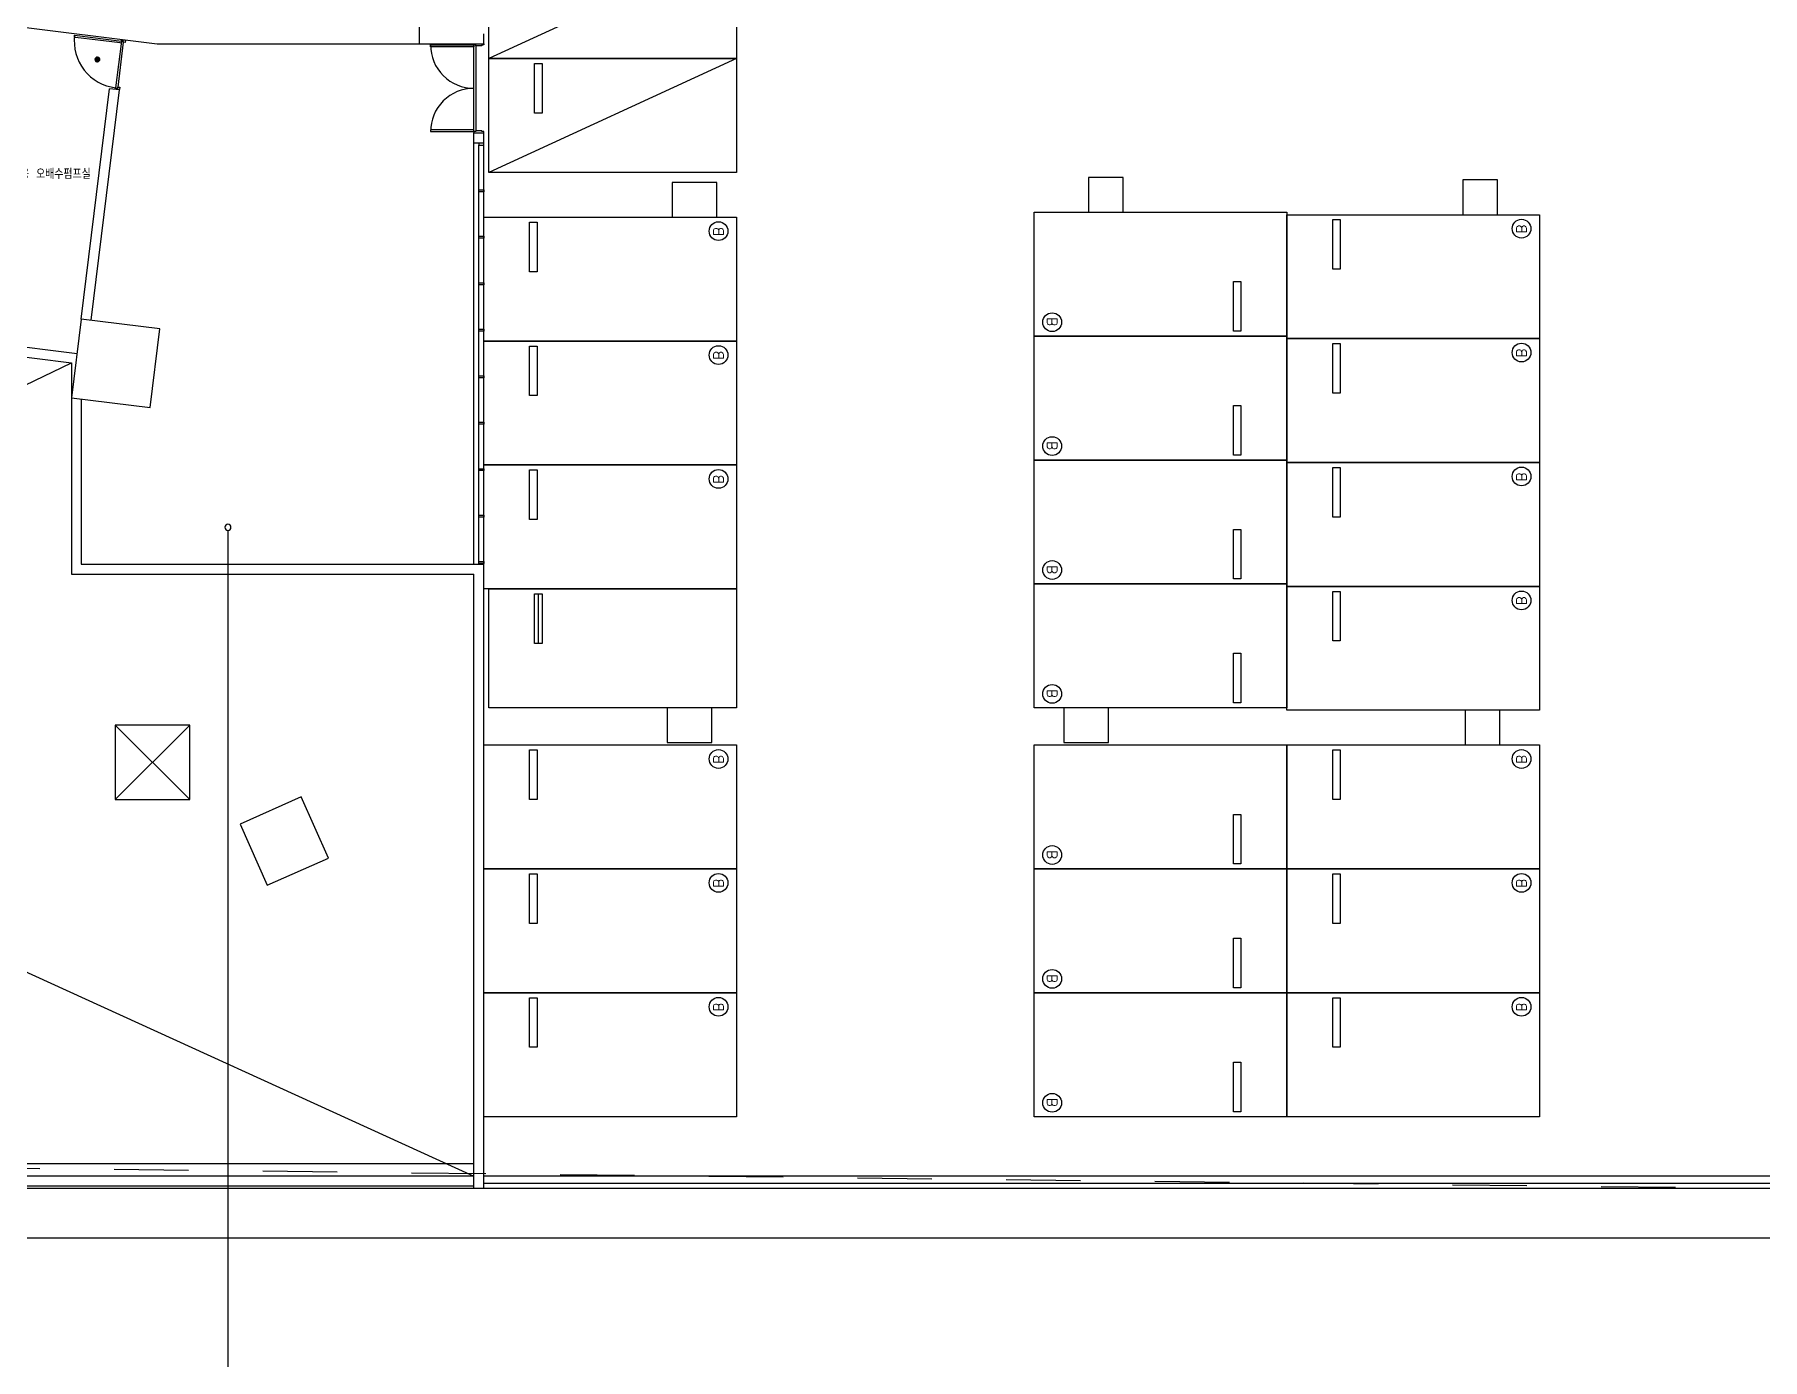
# Model space of a CAD drawing. Header units: millimetres. Extents: x -7614 to 421357, y 85218 to 341757.
# Drawn here: x 110507 to 145365, y 147329 to 174061 of the extents above; entities that cross this region are included whole.
import ezdxf
from ezdxf.enums import TextEntityAlignment as Align

# ---------------------------------------------------------------- set-up
doc = ezdxf.new("R2010")
doc.units = ezdxf.units.MM
doc.header["$LTSCALE"] = 600
doc.header["$MEASUREMENT"] = 0
doc.linetypes.add('HIDDEN', pattern=[2, 1, -1])
doc.layers.add('e-plan', color=9, linetype='CONTINUOUS')
doc.layers.add('e-room-box', color=7, linetype='CONTINUOUS')
doc.styles.add('kiahn', font='romans.shx', dxfattribs={"bigfont": 'cadhs.shx'})

msp = doc.modelspace()

# ---------------------------------------------------------------- hatches: boundary and pattern name
at = {"layer": 'e-plan'}
h = msp.add_hatch(color=256, dxfattribs=at)
h.dxf.hatch_style = 1
h.paths.add_polyline_path([(111743, 173518, 1), (111803, 173598, 1)])

# ---------------------------------------------------------------- linework, layer by layer
for p, q in [((124670, 175877), (119670, 173577)), ((119670, 173577), (119670, 175877)), ((124670, 175877), (124670, 173577)), ((118270, 173877), (118270, 174687)), ((110017, 174241), (112980, 173877)), ((111311, 174006), (111315, 174046)), ((111330, 174004), (111311, 174006)), ((111315, 174046), (112258, 173930)), ((112234, 173893), (111330, 174004)), ((112258, 173930), (112261, 173955)), ((112258, 173930), (112261, 173955)), ((112261, 173955), (112341, 173945)), ((112261, 173955), (112341, 173945)), ((112341, 173945), (112335, 173900)), ((112341, 173945), (112335, 173900)), ((119570, 173877), (119570, 174077)), ((112258, 173930, 0), (112143, 172987, 0)), ((112296, 173905), (112185, 173002)), ((112254, 173890), (112234, 173893)), ((112258, 173930), (112254, 173890)), ((112298, 173925), (112258, 173930)), ((112298, 173925), (112258, 173930)), ((112296, 173905), (112298, 173925)), ((112296, 173905), (112298, 173925)), ((112335, 173900), (112296, 173905)), ((112335, 173900), (112296, 173905)), ((112980, 173877), (118270, 173877)), ((118270, 173877), (119570, 173877)), ((118495, 173852), (119370, 173852)), ((118495, 173812), (118495, 173852)), ((119370, 173812), (118495, 173812)), ((119370, 173852), (119370, 173877)), ((119370, 173877), (119570, 173877)), ((119370, 172102), (119370, 173852)), ((119370, 173852), (119370, 173812)), ((119410, 173852), (119370, 173852)), ((119410, 173832), (119410, 173852)), ((119410, 173832), (119410, 172122)), ((119530, 173832), (119410, 173832)), ((119570, 173852), (119530, 173852)), ((119530, 173852), (119530, 173832)), ((119570, 173877), (119570, 173852)), ((124670, 173577), (119670, 171277)), ((124670, 173577), (119670, 173577)), ((119670, 171277), (119670, 173577)), ((119670, 173577), (124670, 173577)), ((120595, 173477), (120745, 173477)), ((120595, 172477), (120595, 173477)), ((120745, 173477), (120745, 172477)), ((124670, 173577), (124670, 171277)), ((111449, 168322), (112019, 172967)), ((111647, 168298), (112218, 172943)), ((112218, 172943), (112019, 172967)), ((112140, 172962), (112143, 172987)), ((112219, 172953), (112140, 172962)), ((112143, 172987), (112182, 172982)), ((112182, 172982), (112185, 173002)), ((112185, 173002), (112224, 172997)), ((112224, 172997), (112219, 172953)), ((120745, 172477), (120595, 172477)), ((119370, 172142), (118495, 172142)), ((118495, 172142), (118495, 172102)), ((118495, 172102), (119370, 172102)), ((119370, 172102), (119370, 172142)), ((119410, 172102), (119370, 172102)), ((119370, 172102), (119370, 172077)), ((119370, 171877), (119370, 172077)), ((119370, 172077), (119570, 172077)), ((119370, 172077), (119570, 172077)), ((119370, 171877), (119570, 171877)), ((119370, 163377), (119370, 171877)), ((119530, 172122), (119410, 172122)), ((119410, 172122), (119410, 172102)), ((119570, 171867), (119470, 171867)), ((119470, 171867), (119470, 171827)), ((119530, 172102), (119530, 172122)), ((119570, 172102), (119530, 172102)), ((119570, 172077), (119570, 172102)), ((119570, 171877), (119570, 172077)), ((119570, 171827), (119570, 171867)), ((119470, 163427), (119470, 171827)), ((119470, 171827), (119570, 171827)), ((119570, 163427), (119570, 171827)), ((124670, 171277), (119670, 171277)), ((132470, 171177), (131770, 171177)), ((131770, 171177), (131770, 170477)), ((132470, 170477), (132470, 171177)), ((119470, 170889), (119470, 170929)), ((119470, 170929), (119570, 170929)), ((119570, 170889), (119470, 170889)), ((119570, 170929), (119570, 170889)), ((124270, 171077), (123370, 171077)), ((123370, 171077), (123370, 170377)), ((124270, 170377), (124270, 171077)), ((140020, 171127), (139320, 171127)), ((139320, 171127), (139320, 170427)), ((140020, 170427), (140020, 171127)), ((130670, 167977), (130670, 170477)), ((130670, 170477), (135770, 170477)), ((131770, 170477), (132470, 170477)), ((135770, 170477), (135770, 167977)), ((119570, 167877), (119570, 170377)), ((119570, 170377), (124670, 170377)), ((120495, 170277), (120645, 170277)), ((120495, 169277), (120495, 170277)), ((120645, 170277), (120645, 169277)), ((123370, 170377), (124270, 170377)), ((124670, 170377), (124670, 167877)), ((135770, 167927), (135770, 170427)), ((135770, 170427), (140870, 170427)), ((136695, 170327), (136845, 170327)), ((136695, 169327), (136695, 170327)), ((136845, 170327), (136845, 169327)), ((139320, 170427), (140020, 170427)), ((140870, 170427), (140870, 167927)), ((119470, 169951), (119470, 169991)), ((119470, 169991), (119570, 169991)), ((119570, 169951), (119470, 169951)), ((119570, 169991), (119570, 169951)), ((78589, 169637), (119370, 151027)), ((120645, 169277), (120495, 169277)), ((134695, 168077), (134695, 169077)), ((134695, 169077), (134845, 169077)), ((134845, 169077), (134845, 168077)), ((136845, 169327), (136695, 169327)), ((119470, 169013), (119470, 169053)), ((119470, 169053), (119570, 169053)), ((119570, 169013), (119470, 169013)), ((119570, 169053), (119570, 169013)), ((111449, 168322), (111254, 166734)), ((113037, 168127), (111449, 168322)), ((112842, 166539), (113037, 168127)), ((119470, 168076), (119470, 168116)), ((119470, 168116), (119570, 168116)), ((119570, 168076), (119470, 168076)), ((119570, 168116), (119570, 168076)), ((134845, 168077), (134695, 168077)), ((109214, 167690), (111250, 167440)), ((109238, 167888), (111364, 167627)), ((119570, 165377), (119570, 167877)), ((119570, 167877), (124670, 167877)), ((124670, 167877), (119570, 167877)), ((120495, 167777), (120645, 167777)), ((120495, 166777), (120495, 167777)), ((120645, 167777), (120645, 166777)), ((124670, 167877), (124670, 165377)), ((135770, 167977), (130670, 167977)), ((130670, 165477), (130670, 167977)), ((130670, 167977), (135770, 167977)), ((135770, 167977), (135770, 165477)), ((135770, 165427), (135770, 167927)), ((135770, 167927), (140870, 167927)), ((140870, 167927), (135770, 167927)), ((136695, 167827), (136845, 167827)), ((136695, 166827), (136695, 167827)), ((136845, 167827), (136845, 166827)), ((140870, 167927), (140870, 165427)), ((77220, 151027), (111254, 167439)), ((111250, 167440), (111250, 163177)), ((119470, 167138), (119470, 167178)), ((119470, 167178), (119570, 167178)), ((119570, 167138), (119470, 167138)), ((119570, 167178), (119570, 167138)), ((111254, 166734), (112842, 166539)), ((111450, 166710), (111450, 163377)), ((120645, 166777), (120495, 166777)), ((136845, 166827), (136695, 166827)), ((134695, 165577), (134695, 166577)), ((134695, 166577), (134845, 166577)), ((134845, 166577), (134845, 165577)), ((119470, 166200), (119470, 166240)), ((119470, 166240), (119570, 166240)), ((119570, 166200), (119470, 166200)), ((119570, 166240), (119570, 166200)), ((119470, 165262), (119470, 165302)), ((119470, 165302), (119570, 165302)), ((119570, 165262), (119470, 165262)), ((124670, 165377), (119570, 165377)), ((119570, 162877), (119570, 165377)), ((119570, 165377), (124670, 165377)), ((119570, 165302), (119570, 165262)), ((120495, 165277), (120645, 165277)), ((120495, 164277), (120495, 165277)), ((120645, 165277), (120645, 164277)), ((124670, 165377), (124670, 162877)), ((135770, 165477), (130670, 165477)), ((130670, 162977), (130670, 165477)), ((130670, 165477), (135770, 165477)), ((134845, 165577), (134695, 165577)), ((135770, 165477), (135770, 162977)), ((140870, 165427), (135770, 165427)), ((135770, 162927), (135770, 165427)), ((135770, 165427), (140870, 165427)), ((136695, 165327), (136845, 165327)), ((136695, 164327), (136695, 165327)), ((136845, 165327), (136845, 164327)), ((140870, 165427), (140870, 162927)), ((119470, 164325), (119470, 164365)), ((119470, 164365), (119570, 164365)), ((119570, 164325), (119470, 164325)), ((119570, 164365), (119570, 164325)), ((120645, 164277), (120495, 164277)), ((136845, 164327), (136695, 164327)), ((134695, 163077), (134695, 164077)), ((134695, 164077), (134845, 164077)), ((134845, 164077), (134845, 163077)), ((111250, 163177), (119370, 163177)), ((111450, 163377), (119570, 163377)), ((119370, 150777), (119370, 163177)), ((119470, 163387), (119470, 163427)), ((119470, 163427), (119570, 163427)), ((119570, 163387), (119470, 163387)), ((119570, 163427), (119570, 163387)), ((119570, 150777), (119570, 163377)), ((124670, 162877), (119570, 162877)), ((119670, 160477), (119670, 162877)), ((119670, 162877), (124670, 162877)), ((124670, 162877), (124670, 160477)), ((135770, 162977), (130670, 162977)), ((130670, 160477), (130670, 162977)), ((130670, 162977), (135770, 162977)), ((134845, 163077), (134695, 163077)), ((135770, 162977), (135770, 160477)), ((135770, 160427), (135770, 162927)), ((135770, 162927), (140870, 162927)), ((140870, 162927), (135770, 162927)), ((136695, 162827), (136845, 162827)), ((136695, 161827), (136695, 162827)), ((136845, 162827), (136845, 161827)), ((140870, 162927), (140870, 160427)), ((120595, 162777), (120745, 162777)), ((120595, 161777), (120595, 162777)), ((120670, 161777), (120670, 162777)), ((120745, 162777), (120745, 161777)), ((120745, 161777), (120595, 161777)), ((136845, 161827), (136695, 161827)), ((134695, 160577), (134695, 161577)), ((134695, 161577), (134845, 161577)), ((134845, 161577), (134845, 160577)), ((124670, 160477), (119670, 160477)), ((124170, 160477), (123270, 160477)), ((123270, 160477), (123270, 159777)), ((124170, 159777), (124170, 160477)), ((135770, 160477), (130670, 160477)), ((132170, 160477), (131270, 160477)), ((131270, 160477), (131270, 159777)), ((132170, 159777), (132170, 160477)), ((134845, 160577), (134695, 160577)), ((140870, 160427), (135770, 160427)), ((140070, 160427), (139370, 160427)), ((139370, 160427), (139370, 159727)), ((140070, 159727), (140070, 160427)), ((119570, 157227), (119570, 159727)), ((119570, 159727), (124670, 159727)), ((123270, 159777), (124170, 159777)), ((124670, 159727), (124670, 157227)), ((130670, 157227), (130670, 159727)), ((130670, 159727), (135770, 159727)), ((131270, 159777), (132170, 159777)), ((135770, 159727), (135770, 157227)), ((135770, 157227), (135770, 159727)), ((135770, 159727), (140870, 159727)), ((139370, 159727), (140070, 159727)), ((140870, 159727), (140870, 157227)), ((120495, 159627), (120645, 159627)), ((120495, 158627), (120495, 159627)), ((120645, 159627), (120645, 158627)), ((136695, 159627), (136845, 159627)), ((136695, 158627), (136695, 159627)), ((136845, 159627), (136845, 158627)), ((115886, 158679), (114653, 158130)), ((116435, 157445), (115886, 158679)), ((120645, 158627), (120495, 158627)), ((136845, 158627), (136695, 158627)), ((134695, 157327), (134695, 158327)), ((134695, 158327), (134845, 158327)), ((134845, 158327), (134845, 157327)), ((114653, 158130), (115202, 156896)), ((115202, 156896), (116435, 157445)), ((119570, 154727), (119570, 157227)), ((119570, 157227), (124670, 157227)), ((124670, 157227), (119570, 157227)), ((124670, 157227), (124670, 154727)), ((135770, 157227), (130670, 157227)), ((130670, 154727), (130670, 157227)), ((130670, 157227), (135770, 157227)), ((134845, 157327), (134695, 157327)), ((135770, 157227), (135770, 154727)), ((135770, 154727), (135770, 157227)), ((135770, 157227), (140870, 157227)), ((140870, 157227), (135770, 157227)), ((140870, 157227), (140870, 154727)), ((120495, 157127), (120645, 157127)), ((120495, 156127), (120495, 157127)), ((120645, 157127), (120645, 156127)), ((136695, 157127), (136845, 157127)), ((136695, 156127), (136695, 157127)), ((136845, 157127), (136845, 156127)), ((120645, 156127), (120495, 156127)), ((134695, 154827), (134695, 155827)), ((134695, 155827), (134845, 155827)), ((134845, 155827), (134845, 154827)), ((136845, 156127), (136695, 156127)), ((134845, 154827), (134695, 154827)), ((119570, 152227), (119570, 154727)), ((119570, 154727), (124670, 154727)), ((124670, 154727), (119570, 154727)), ((120495, 154627), (120645, 154627)), ((120495, 153627), (120495, 154627)), ((120645, 154627), (120645, 153627)), ((124670, 154727), (124670, 152227)), ((135770, 154727), (130670, 154727)), ((130670, 152227), (130670, 154727)), ((130670, 154727), (135770, 154727)), ((135770, 154727), (135770, 152227)), ((140870, 154727), (135770, 154727)), ((135770, 152227), (135770, 154727)), ((135770, 154727), (140870, 154727)), ((136695, 154627), (136845, 154627)), ((136695, 153627), (136695, 154627)), ((136845, 154627), (136845, 153627)), ((140870, 154727), (140870, 152227)), ((120645, 153627), (120495, 153627)), ((136845, 153627), (136695, 153627)), ((134695, 152327), (134695, 153327)), ((134695, 153327), (134845, 153327)), ((134845, 153327), (134845, 152327)), ((124670, 152227), (119570, 152227)), ((135770, 152227), (130670, 152227)), ((134845, 152327), (134695, 152327)), ((140870, 152227), (135770, 152227)), ((119370, 151027), (77220, 151027)), ((119370, 151277), (77470, 151277)), ((195470, 151027), (119570, 151027)), ((193770, 150777), (76970, 150777)), ((119370, 150827), (77020, 150827)), ((195470, 150877), (119570, 150877)), ((192770, 149777), (75970, 149777))]:
    msp.add_line(p, q, dxfattribs=at)
at = {"layer": 'e-plan', "ltscale": 0.5}
for p, q in [((113636, 158627), (112136, 160127)), ((112136, 158627), (113636, 160127)), ((113636, 160127), (112136, 160127)), ((112136, 160127), (112136, 158627)), ((113636, 158627), (113636, 160127)), ((112136, 158627), (113636, 158627))]:
    msp.add_line(p, q, dxfattribs=at)
at = {"layer": 'e-plan', "linetype": 'HIDDEN', "ltscale": 2.5}
msp.add_line((152609, 150693), (101218, 151286), dxfattribs=at)
at = {"layer": 'e-plan'}
for centre in [(124305, 170095), (140505, 170145), (131036, 168258), (124305, 167595), (140505, 167645), (131036, 165758), (124305, 165095), (140505, 165145), (131036, 163258), (140505, 162645), (131036, 160758), (124305, 159445), (140505, 159445), (131036, 157508), (124305, 156945), (140505, 156945), (131036, 155008), (124305, 154445), (140505, 154445), (131036, 152508)]:
    msp.add_circle(centre, 189, dxfattribs=at)
for centre, radius, start, end in [((112258, 173930), 950, 172.9999, 262.9999), ((111773, 173558, 0), 50, 52.9999, 232.9999), ((111773, 173558, 0), 50, 232.9999, 52.9999), ((119370, 173852), 875, 180, 270.0001), ((119370, 172102), 875, 89.9999, 180)]:
    msp.add_arc(centre, radius, start, end, dxfattribs=at)
at = {"layer": 'e-room-box'}
msp.add_line((114407, 164057), (114407, 140790), dxfattribs=at)
for start, end in [(90, 270), (270, 90)]:
    msp.add_arc((114407, 164119), 62.5, start, end, dxfattribs=at)

# ---------------------------------------------------------------- texts
at = {"layer": 'e-plan', "style": 'kiahn'}
msp.add_text('할인마트용 오배수펌프실', height=200, dxfattribs=at).set_placement((109480, 171249), align=Align.MIDDLE_LEFT)
at = {"layer": 'e-plan', "style": 'kiahn', "text_generation_flag": 4}
for rotation, p in [(90, (124204, 169996)), (90, (140404, 170046)), (270, (131137, 168357)), (90, (140404, 167546)), (90, (124204, 167496)), (270, (131137, 165857)), (90, (124204, 164996)), (90, (140404, 165046)), (270, (131137, 163357)), (90, (140404, 162546)), (270, (131137, 160857)), (90, (124204, 159346)), (90, (140404, 159346)), (270, (131137, 157607)), (90, (124204, 156846)), (90, (140404, 156846)), (270, (131137, 155107)), (90, (124204, 154346)), (90, (140404, 154346)), (270, (131137, 152607))]:
    msp.add_text('B', height=200, rotation=rotation, dxfattribs=at).set_placement(p)

doc.saveas('drawing.dxf')
